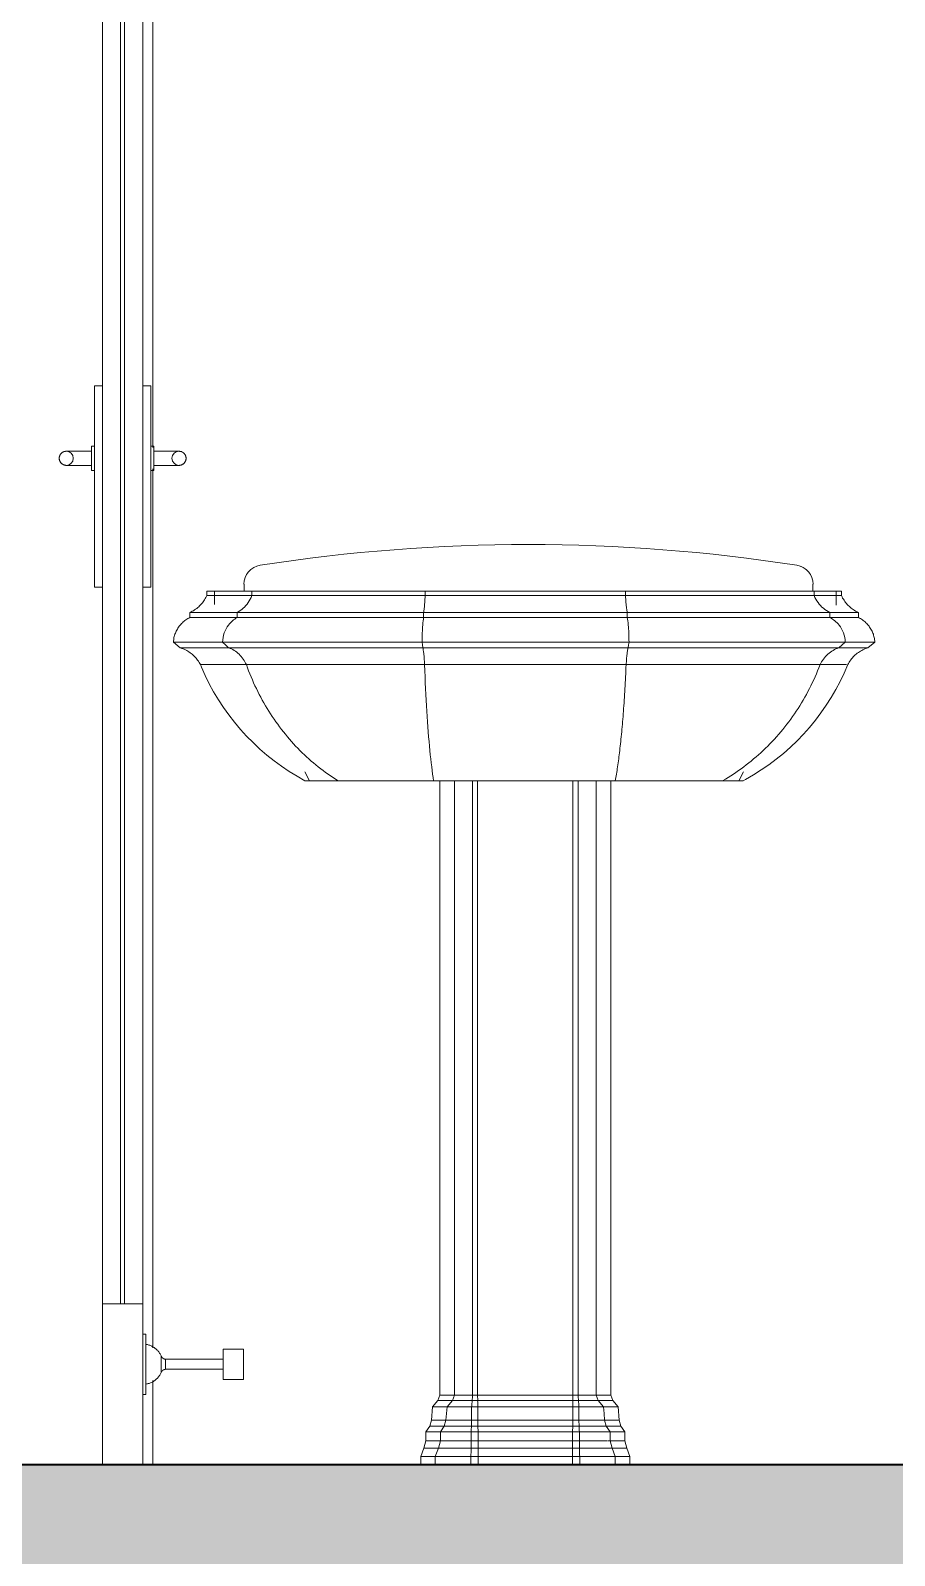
# Model space of a CAD drawing. Header units: millimetres. Extents: x 1373 to 40779, y 1939 to 6439.
# Drawn here: x 24585.2 to 24671, y 4466.8 to 4618.3 of the extents above; entities that cross this region are included whole.
import ezdxf

# ---------------------------------------------------------------- set-up
doc = ezdxf.new("R2010")
doc.units = ezdxf.units.MM
for name, color, linetype, lineweight in [('A-DETL', 6, 'Continuous', 30), ('A-DETL-GENF', 92, 'Continuous', 18), ('A-DOOR', 31, 'Continuous', 18), ('A-DOOR-FRAM', 31, 'Continuous', 18), ('A-FLOR-FNSH', 192, 'Continuous', 35), ('P-SANR-FIXT', 6, 'Continuous', 18)]:
    doc.layers.add(name, color=color, linetype=linetype, lineweight=lineweight)

# ---------------------------------------------------------------- blocks, each defined once
blk = doc.blocks.new('_MB_KAPI_CAMLI_B - _m_kapı_80_camlı-2074372-Schnitt 1')
at = {"layer": 'A-DOOR'}
for p, q in [((-187.65, 416), (-187.65, 596)), ((-185.85, 596), (-185.85, 416)), ((-185.45, 416), (-185.45, 596)), ((-183.65, 416), (-183.65, 596)), ((-187.65, 507.19), (-188.45, 507.19)), ((-188.45, 507.19), (-188.45, 507.1)), ((-188.45, 507.19), (-188.45, 506.52)), ((-188.45, 487.86), (-188.45, 506.52)), ((-182.85, 507.19), (-183.65, 507.19)), ((-182.85, 506.52), (-182.85, 507.19)), ((-182.85, 507.1), (-182.85, 507.19)), ((-182.85, 506.52), (-182.85, 487.86)), ((-188.75, 500.7), (-190.25, 500.7)), ((-188.45, 501.22), (-188.75, 501.22)), ((-188.75, 501.22), (-188.75, 500)), ((-188.75, 500), (-188.75, 498.78)), ((-182.55, 501.22), (-182.85, 501.22)), ((-182.55, 500), (-182.55, 501.22)), ((-181.05, 500.7), (-182.55, 500.7)), ((-182.55, 498.78), (-182.55, 500)), ((-190.25, 499.3), (-188.75, 499.3)), ((-188.75, 498.78), (-188.45, 498.78)), ((-182.85, 498.78), (-182.55, 498.78)), ((-182.55, 499.3), (-181.05, 499.3)), ((-188.45, 487.86), (-188.45, 487.19)), ((-182.85, 487.19), (-182.85, 487.86)), ((-188.45, 487.28), (-188.45, 487.19)), ((-188.45, 487.19), (-187.65, 487.19)), ((-183.65, 487.19), (-182.85, 487.19)), ((-182.85, 487.19), (-182.85, 487.28)), ((-187.65, 416), (-187.65, 400)), ((-183.65, 416), (-187.65, 416)), ((-185.85, 416), (-185.45, 416)), ((-183.65, 400), (-183.65, 416)), ((-183.35, 413), (-183.65, 413)), ((-183.35, 413), (-183.35, 407)), ((-181.82, 409.19), (-181.82, 410.81)), ((-173.65, 411.5), (-175.65, 411.5)), ((-175.65, 411.5), (-175.65, 408.5)), ((-173.65, 411.5), (-173.65, 408.5)), ((-175.65, 410.5), (-181.4, 410.5)), ((-181.4, 410.5), (-181.4, 409.5)), ((-181.4, 409.5), (-175.65, 409.5)), ((-175.65, 408.5), (-173.65, 408.5)), ((-183.65, 407), (-183.35, 407)), ((-187.65, 400), (-183.65, 400))]:
    blk.add_line(p, q, dxfattribs=at)
at = {"layer": 'A-DOOR', "flags": 128}
for points in [[(-191.95, 500.03), (-191.95, 500.06), (-191.94, 500.08), (-191.94, 500.11), (-191.93, 500.14), (-191.93, 500.17), (-191.92, 500.19), (-191.91, 500.22), (-191.9, 500.25), (-191.89, 500.27), (-191.88, 500.3), (-191.87, 500.32), (-191.86, 500.35), (-191.84, 500.37), (-191.83, 500.4), (-191.81, 500.42), (-191.79, 500.44), (-191.77, 500.46), (-191.76, 500.48), (-191.74, 500.5), (-191.72, 500.52), (-191.69, 500.54), (-191.67, 500.56), (-191.65, 500.57), (-191.63, 500.59)], [(-191.64, 499.42), (-191.67, 499.44), (-191.69, 499.46), (-191.71, 499.47), (-191.73, 499.49), (-191.75, 499.51), (-191.77, 499.53), (-191.79, 499.55), (-191.81, 499.58), (-191.82, 499.6), (-191.84, 499.62), (-191.85, 499.65), (-191.87, 499.67), (-191.88, 499.7), (-191.89, 499.72), (-191.9, 499.75), (-191.91, 499.77), (-191.92, 499.8), (-191.93, 499.83), (-191.93, 499.85), (-191.94, 499.88), (-191.94, 499.91), (-191.95, 499.94), (-191.95, 499.96)], [(-191.58, 500.62), (-191.55, 500.63), (-191.53, 500.64), (-191.5, 500.65), (-191.48, 500.66), (-191.45, 500.67), (-191.42, 500.68), (-191.4, 500.68), (-191.37, 500.69), (-191.34, 500.69), (-191.31, 500.7), (-191.28, 500.7), (-191.26, 500.7), (-191.25, 500.7)], [(-191.25, 500.7), (-191.25, 500.7), (-191.25, 500.7), (-191.24, 500.7), (-191.24, 500.7), (-191.23, 500.7), (-191.22, 500.7), (-191.21, 500.7), (-191.2, 500.7), (-191.18, 500.7), (-191.17, 500.7), (-191.15, 500.7), (-191.14, 500.7), (-191.12, 500.7), (-191.1, 500.7), (-191.07, 500.7), (-191.05, 500.7), (-191.03, 500.7), (-191, 500.7), (-190.97, 500.7), (-190.95, 500.7), (-190.92, 500.7), (-190.89, 500.7), (-190.85, 500.7), (-190.82, 500.7), (-190.79, 500.7), (-190.75, 500.7), (-190.72, 500.7), (-190.68, 500.7), (-190.65, 500.7), (-190.61, 500.7), (-190.57, 500.7), (-190.54, 500.7), (-190.5, 500.7), (-190.46, 500.7), (-190.42, 500.7), (-190.38, 500.7), (-190.34, 500.7), (-190.3, 500.7), (-190.26, 500.7), (-190.25, 500.7)], [(-181.05, 500.7), (-181.01, 500.7), (-180.97, 500.7), (-180.93, 500.7), (-180.89, 500.7), (-180.85, 500.7), (-180.81, 500.7), (-180.77, 500.7), (-180.73, 500.7), (-180.7, 500.7), (-180.66, 500.7), (-180.62, 500.7), (-180.59, 500.7), (-180.55, 500.7), (-180.52, 500.7), (-180.48, 500.7), (-180.45, 500.7), (-180.42, 500.7), (-180.39, 500.7), (-180.36, 500.7), (-180.33, 500.7), (-180.3, 500.7), (-180.28, 500.7), (-180.25, 500.7), (-180.23, 500.7), (-180.21, 500.7), (-180.19, 500.7), (-180.17, 500.7), (-180.15, 500.7), (-180.13, 500.7), (-180.12, 500.7), (-180.1, 500.7), (-180.09, 500.7), (-180.08, 500.7), (-180.07, 500.7), (-180.06, 500.7), (-180.06, 500.7), (-180.05, 500.7), (-180.05, 500.7), (-180.05, 500.7)], [(-180.05, 500.7), (-180.02, 500.7), (-179.99, 500.7), (-179.96, 500.69), (-179.94, 500.69), (-179.91, 500.69), (-179.88, 500.68), (-179.86, 500.67), (-179.83, 500.66), (-179.8, 500.66), (-179.78, 500.64), (-179.75, 500.63), (-179.73, 500.62), (-179.7, 500.61)], [(-179.35, 499.97), (-179.35, 499.94), (-179.35, 499.92), (-179.36, 499.89), (-179.36, 499.86), (-179.37, 499.83), (-179.38, 499.81), (-179.38, 499.78), (-179.39, 499.75), (-179.4, 499.73), (-179.42, 499.7), (-179.43, 499.68), (-179.44, 499.65), (-179.46, 499.63), (-179.47, 499.6), (-179.49, 499.58), (-179.5, 499.56), (-179.52, 499.54), (-179.54, 499.52), (-179.56, 499.5), (-179.58, 499.48), (-179.6, 499.46), (-179.62, 499.44), (-179.65, 499.43), (-179.67, 499.41)], [(-179.65, 500.58), (-179.63, 500.56), (-179.61, 500.54), (-179.59, 500.53), (-179.57, 500.51), (-179.55, 500.49), (-179.53, 500.47), (-179.51, 500.45), (-179.49, 500.42), (-179.48, 500.4), (-179.46, 500.38), (-179.44, 500.35), (-179.43, 500.33), (-179.42, 500.3), (-179.41, 500.28), (-179.4, 500.25), (-179.39, 500.23), (-179.38, 500.2), (-179.37, 500.17), (-179.36, 500.15), (-179.36, 500.12), (-179.35, 500.09), (-179.35, 500.06), (-179.35, 500.04)], [(-191.25, 499.3), (-191.28, 499.3), (-191.3, 499.3), (-191.33, 499.31), (-191.36, 499.31), (-191.39, 499.31), (-191.41, 499.32), (-191.44, 499.33), (-191.47, 499.34), (-191.5, 499.34), (-191.52, 499.36), (-191.55, 499.37), (-191.57, 499.38), (-191.6, 499.39)], [(-190.25, 499.3), (-190.29, 499.3), (-190.33, 499.3), (-190.37, 499.3), (-190.41, 499.3), (-190.45, 499.3), (-190.49, 499.3), (-190.52, 499.3), (-190.56, 499.3), (-190.6, 499.3), (-190.64, 499.3), (-190.67, 499.3), (-190.71, 499.3), (-190.75, 499.3), (-190.78, 499.3), (-190.81, 499.3), (-190.85, 499.3), (-190.88, 499.3), (-190.91, 499.3), (-190.94, 499.3), (-190.97, 499.3), (-190.99, 499.3), (-191.02, 499.3), (-191.04, 499.3), (-191.07, 499.3), (-191.09, 499.3), (-191.11, 499.3), (-191.13, 499.3), (-191.15, 499.3), (-191.17, 499.3), (-191.18, 499.3), (-191.19, 499.3), (-191.21, 499.3), (-191.22, 499.3), (-191.23, 499.3), (-191.23, 499.3), (-191.24, 499.3), (-191.24, 499.3), (-191.25, 499.3), (-191.25, 499.3)], [(-180.05, 499.3), (-180.05, 499.3), (-180.05, 499.3), (-180.06, 499.3), (-180.06, 499.3), (-180.07, 499.3), (-180.08, 499.3), (-180.09, 499.3), (-180.1, 499.3), (-180.11, 499.3), (-180.13, 499.3), (-180.14, 499.3), (-180.16, 499.3), (-180.18, 499.3), (-180.2, 499.3), (-180.22, 499.3), (-180.25, 499.3), (-180.27, 499.3), (-180.3, 499.3), (-180.32, 499.3), (-180.35, 499.3), (-180.38, 499.3), (-180.41, 499.3), (-180.44, 499.3), (-180.48, 499.3), (-180.51, 499.3), (-180.54, 499.3), (-180.58, 499.3), (-180.61, 499.3), (-180.65, 499.3), (-180.69, 499.3), (-180.72, 499.3), (-180.76, 499.3), (-180.8, 499.3), (-180.84, 499.3), (-180.88, 499.3), (-180.92, 499.3), (-180.96, 499.3), (-181, 499.3), (-181.04, 499.3), (-181.05, 499.3)], [(-179.72, 499.38), (-179.74, 499.37), (-179.77, 499.36), (-179.79, 499.35), (-179.82, 499.34), (-179.85, 499.33), (-179.87, 499.32), (-179.9, 499.32), (-179.93, 499.31), (-179.96, 499.31), (-179.99, 499.3), (-180.01, 499.3), (-180.04, 499.3), (-180.05, 499.3)], [(-183.35, 411.98), (-183.27, 411.96), (-183.19, 411.95), (-183.11, 411.93), (-183.04, 411.9), (-182.96, 411.88), (-182.89, 411.85), (-182.81, 411.82), (-182.74, 411.78), (-182.67, 411.74), (-182.6, 411.7), (-182.53, 411.66), (-182.47, 411.62), (-182.41, 411.57), (-182.34, 411.52), (-182.28, 411.46), (-182.23, 411.41), (-182.17, 411.35), (-182.12, 411.29), (-182.07, 411.23), (-182.02, 411.16), (-181.98, 411.1), (-181.93, 411.03), (-181.89, 410.96), (-181.86, 410.89), (-181.82, 410.82), (-181.82, 410.81)], [(-181.82, 410.81), (-181.81, 410.79), (-181.8, 410.77), (-181.79, 410.75), (-181.78, 410.73), (-181.77, 410.72), (-181.75, 410.7), (-181.74, 410.68), (-181.73, 410.67), (-181.71, 410.65), (-181.7, 410.64), (-181.68, 410.62), (-181.67, 410.61), (-181.65, 410.6), (-181.63, 410.59), (-181.62, 410.57), (-181.6, 410.56), (-181.58, 410.55), (-181.56, 410.54), (-181.54, 410.54), (-181.52, 410.53), (-181.5, 410.52), (-181.48, 410.52), (-181.46, 410.51), (-181.44, 410.51), (-181.42, 410.5), (-181.4, 410.5), (-181.4, 410.5)], [(-181.82, 409.19), (-181.85, 409.12), (-181.89, 409.05), (-181.93, 408.98), (-181.97, 408.91), (-182.01, 408.85), (-182.06, 408.78), (-182.11, 408.72), (-182.16, 408.66), (-182.22, 408.6), (-182.28, 408.54), (-182.34, 408.49), (-182.4, 408.44), (-182.46, 408.39), (-182.53, 408.34), (-182.59, 408.3), (-182.66, 408.26), (-182.73, 408.22), (-182.8, 408.19), (-182.88, 408.15), (-182.95, 408.13), (-183.03, 408.1), (-183.1, 408.08), (-183.18, 408.06), (-183.26, 408.04), (-183.34, 408.02), (-183.35, 408.02)], [(-181.4, 409.5), (-181.42, 409.5), (-181.44, 409.49), (-181.46, 409.49), (-181.48, 409.48), (-181.5, 409.48), (-181.52, 409.47), (-181.54, 409.46), (-181.56, 409.46), (-181.58, 409.45), (-181.6, 409.44), (-181.61, 409.43), (-181.63, 409.42), (-181.65, 409.4), (-181.67, 409.39), (-181.68, 409.38), (-181.7, 409.36), (-181.71, 409.35), (-181.73, 409.33), (-181.74, 409.32), (-181.75, 409.3), (-181.77, 409.29), (-181.78, 409.27), (-181.79, 409.25), (-181.8, 409.23), (-181.81, 409.21), (-181.82, 409.2), (-181.82, 409.19)]]:
    blk.add_lwpolyline(points, dxfattribs=at)
at = {"layer": 'A-DOOR'}
for centre, start, end in [((-191.25, 500), 0, 180), ((-191.25, 500), 180, 0), ((-180.05, 500), 0, 180), ((-180.05, 500), 180, 0)]:
    blk.add_arc(centre, 0.7, start, end, dxfattribs=at)
at = {"layer": 'A-DOOR-FRAM'}
for p, q in [((-182.65, 608.5), (-182.65, 501.06)), ((-182.65, 498.94), (-182.65, 411.64)), ((-182.65, 408.38), (-182.65, 400))]:
    blk.add_line(p, q, dxfattribs=at)

msp = doc.modelspace()

# ---------------------------------------------------------------- hatches: boundary and pattern name
at = {"layer": 'A-DETL-GENF'}
h = msp.add_hatch(dxfattribs=at)
h.set_pattern_fill('ANSI33', color=153, style=0)
h.set_pattern_definition([(45, (-4726.611, 6394.9317), (-4.490128, 4.490128), []), (45, (-4722.121, 6394.9317), (-4.490128, 4.490128), [3.175, -1.5875])])
h.paths.add_polyline_path([(24984.31, 3275.76), (24984.31, 5063.76), (25234.31, 5063.76), (25234.31, 5025.76), (25259.31, 5025.76), (25259.31, 5063.76), (25834.6, 5063.76), (25834.6, 5025.76), (25859.6, 5025.76), (25859.6, 5063.76), (26040.63, 5063.76), (26040.63, 5075.76), (25234.31, 5075.76), (24984.31, 5075.76), (24984.31, 5240.76), (24744.31, 5240.76), (24744.31, 5075.76), (23644.59, 5075.76), (23644.59, 5063.76), (23774.59, 5063.76), (23774.59, 5025.76), (23799.59, 5025.76), (23799.59, 5063.76), (24289.31, 5063.76), (24289.31, 5025.76), (24314.31, 5025.76), (24314.31, 5063.76), (24744.31, 5063.76), (24744.31, 4775.76), (23674.32, 4775.76), (23674.32, 4763.76), (23774.59, 4763.76), (23774.59, 4725.76), (23799.59, 4725.76), (23799.59, 4763.76), (24289.31, 4763.76), (24289.31, 4725.76), (24314.31, 4725.76), (24314.31, 4763.76), (24744.31, 4763.76), (24744.31, 4475.76), (23674.32, 4475.76), (23674.32, 4463.76), (23774.59, 4463.76), (23774.59, 4425.76), (23799.59, 4425.76), (23799.59, 4463.76), (24289.31, 4463.76), (24289.31, 4425.76), (24314.31, 4425.76), (24314.31, 4463.76), (24744.31, 4463.76), (24744.31, 4175.76), (23674.32, 4175.76), (23674.32, 4163.76), (23774.59, 4163.76), (23774.59, 4125.76), (23799.59, 4125.76), (23799.59, 4163.76), (24289.31, 4163.76), (24289.31, 4125.76), (24314.31, 4125.76), (24314.31, 4163.76), (24744.31, 4163.76), (24744.31, 3875.76), (23674.32, 3875.76), (23674.32, 3863.76), (23774.59, 3863.76), (23774.59, 3825.76), (23799.59, 3825.76), (23799.59, 3863.76), (24289.31, 3863.76), (24289.31, 3825.76), (24314.31, 3825.76), (24314.31, 3863.76), (24744.31, 3863.76), (24744.31, 3575.76), (23774.59, 3575.76), (23774.59, 3545.76), (23474.27, 3545.76), (23474.28, 3275.76), (23474.28, 3245.76), (23774.59, 3245.76), (23774.59, 3215.76), (24744.31, 3215.76), (24744.31, 3085.76), (24984.31, 3085.76), (24984.31, 3215.76), (25859.6, 3215.76), (25909.6, 3215.76), (25909.6, 3275.76), (25859.6, 3275.76), (25859.6, 3575.76), (25835.46, 3575.76), (25234.31, 3575.76), (25234.31, 3525.76), (25259.31, 3525.76), (25259.31, 3563.76), (25835.46, 3563.76), (25835.46, 3275.76)])
h.paths.add_polyline_path([(24959.31, 3125.76), (24769.31, 3125.76), (24769.31, 3275.76), (24769.31, 5225.76), (24959.31, 5225.76), (24959.31, 4775.76), (24959.31, 3275.76)], flags=16)
h.paths.add_polyline_path([(24744.31, 3275.76), (23499.27, 3275.76), (23499.27, 3531.13), (23774.59, 3531.13), (23799.59, 3530.13), (23799.59, 3563.76), (24289.31, 3563.76), (24289.31, 3525.76), (24314.31, 3525.76), (24314.31, 3563.76), (24744.31, 3563.76)], flags=16)

# ---------------------------------------------------------------- linework, layer by layer
at = {"layer": 'A-DETL'}
msp.add_lwpolyline([(24744.31, 4475.76), (23674.32, 4475.76)], dxfattribs=at)
at = {"layer": 'A-FLOR-FNSH', "color": 250}
msp.add_line((24744.31, 4475.76), (23674.32, 4475.76), dxfattribs=at)
at = {"layer": 'P-SANR-FIXT', "color": 8}
for p, q in [((24606.37, 4563.25), (24606.37, 4562.55)), ((24662.88, 4562.55), (24662.88, 4563.25)), ((24602.38, 4561.6), (24602.45, 4561.71)), ((24602.45, 4561.71), (24602.52, 4561.83)), ((24602.52, 4561.83), (24602.58, 4561.94)), ((24602.58, 4561.94), (24602.64, 4562.06)), ((24602.64, 4562.06), (24602.67, 4562.12)), ((24602.67, 4562.55), (24602.67, 4562.12)), ((24607.15, 4562.55), (24602.67, 4562.55)), ((24602.67, 4562.12), (24607.15, 4562.12)), ((24603.43, 4562.55), (24603.43, 4561.24)), ((24624.36, 4562.55), (24607.15, 4562.55)), ((24607.15, 4562.12), (24607.15, 4562.55)), ((24607.15, 4562.12), (24624.36, 4562.12)), ((24644.26, 4562.55), (24624.36, 4562.55)), ((24624.36, 4562.12), (24624.36, 4562.55)), ((24624.36, 4562.12), (24644.26, 4562.12)), ((24663, 4562.55), (24644.26, 4562.55)), ((24644.26, 4562.55), (24644.26, 4562.12)), ((24644.26, 4562.12), (24663, 4562.12)), ((24665.72, 4562.55), (24663, 4562.55)), ((24663, 4562.12), (24663, 4562.55)), ((24663, 4562.12), (24665.68, 4562.12)), ((24665.18, 4561.18), (24665.18, 4562.55)), ((24665.69, 4562.12), (24665.72, 4562.12)), ((24665.72, 4562.12), (24665.72, 4562.55)), ((24665.72, 4562.12), (24665.77, 4562)), ((24665.77, 4562), (24665.83, 4561.88)), ((24665.83, 4561.88), (24665.9, 4561.77)), ((24665.9, 4561.77), (24665.97, 4561.66)), ((24600.99, 4560.44), (24601.11, 4560.5)), ((24600.99, 4560.44), (24600.99, 4559.93)), ((24600.99, 4560.44), (24602.12, 4560.44)), ((24601.11, 4560.5), (24601.23, 4560.56)), ((24601.23, 4560.56), (24601.34, 4560.62)), ((24601.34, 4560.62), (24601.45, 4560.69)), ((24601.45, 4560.69), (24601.56, 4560.77)), ((24601.56, 4560.77), (24601.67, 4560.84)), ((24601.67, 4560.84), (24601.77, 4560.93)), ((24601.77, 4560.93), (24601.87, 4561.01)), ((24601.87, 4561.01), (24601.96, 4561.1)), ((24601.96, 4561.1), (24602.05, 4561.2)), ((24602.05, 4561.2), (24602.14, 4561.29)), ((24602.14, 4561.29), (24602.23, 4561.39)), ((24602.15, 4560.44), (24605.68, 4560.44)), ((24602.23, 4561.39), (24602.31, 4561.5)), ((24602.31, 4561.5), (24602.38, 4561.6)), ((24605.68, 4559.93), (24605.68, 4560.44)), ((24605.68, 4560.44), (24624.21, 4560.44)), ((24624.21, 4559.93), (24624.21, 4560.44)), ((24624.21, 4560.44), (24644.44, 4560.44)), ((24644.44, 4560.44), (24644.44, 4559.93)), ((24644.44, 4560.44), (24664.57, 4560.44)), ((24664.57, 4559.93), (24664.57, 4560.44)), ((24664.57, 4560.44), (24667.39, 4560.44)), ((24665.97, 4561.66), (24666.04, 4561.55)), ((24666.04, 4561.55), (24666.12, 4561.44)), ((24666.12, 4561.44), (24666.2, 4561.34)), ((24666.2, 4561.34), (24666.29, 4561.24)), ((24666.29, 4561.24), (24666.38, 4561.15)), ((24666.38, 4561.15), (24666.47, 4561.06)), ((24666.47, 4561.06), (24666.57, 4560.97)), ((24666.57, 4560.97), (24666.67, 4560.88)), ((24666.67, 4560.88), (24666.77, 4560.8)), ((24666.77, 4560.8), (24666.88, 4560.73)), ((24666.88, 4560.73), (24666.99, 4560.66)), ((24666.99, 4560.66), (24667.1, 4560.59)), ((24667.1, 4560.59), (24667.22, 4560.53)), ((24667.22, 4560.53), (24667.33, 4560.47)), ((24667.33, 4560.47), (24667.39, 4560.44)), ((24667.39, 4559.93), (24667.39, 4560.44)), ((24599.64, 4558.6), (24599.69, 4558.7)), ((24599.69, 4558.7), (24599.75, 4558.8)), ((24599.75, 4558.8), (24599.8, 4558.9)), ((24599.8, 4558.9), (24599.87, 4558.99)), ((24599.87, 4558.99), (24599.94, 4559.09)), ((24599.94, 4559.09), (24600.01, 4559.18)), ((24600.01, 4559.18), (24600.08, 4559.26)), ((24600.08, 4559.26), (24600.16, 4559.34)), ((24600.16, 4559.34), (24600.24, 4559.42)), ((24600.24, 4559.42), (24600.32, 4559.5)), ((24600.32, 4559.5), (24600.41, 4559.57)), ((24600.41, 4559.57), (24600.5, 4559.64)), ((24600.5, 4559.64), (24600.59, 4559.71)), ((24600.59, 4559.71), (24600.69, 4559.77)), ((24600.69, 4559.77), (24600.79, 4559.83)), ((24600.79, 4559.83), (24600.89, 4559.88)), ((24600.89, 4559.88), (24600.99, 4559.93)), ((24600.99, 4559.93), (24600.99, 4559.93)), ((24600.99, 4559.93), (24605.68, 4559.93)), ((24605.68, 4559.93), (24624.21, 4559.93)), ((24624.21, 4559.93), (24644.44, 4559.93)), ((24644.44, 4559.93), (24664.57, 4559.93)), ((24664.57, 4559.93), (24667.37, 4559.93)), ((24667.39, 4559.93), (24667.5, 4559.88)), ((24667.5, 4559.88), (24667.6, 4559.83)), ((24667.6, 4559.83), (24667.69, 4559.77)), ((24667.69, 4559.77), (24667.79, 4559.71)), ((24667.79, 4559.71), (24667.88, 4559.64)), ((24667.88, 4559.64), (24667.97, 4559.57)), ((24667.97, 4559.57), (24668.06, 4559.5)), ((24668.06, 4559.5), (24668.14, 4559.42)), ((24668.14, 4559.42), (24668.22, 4559.34)), ((24668.22, 4559.34), (24668.3, 4559.26)), ((24668.3, 4559.26), (24668.38, 4559.18)), ((24668.38, 4559.18), (24668.45, 4559.09)), ((24668.45, 4559.09), (24668.51, 4558.99)), ((24668.51, 4558.99), (24668.58, 4558.9)), ((24668.58, 4558.9), (24668.64, 4558.8)), ((24668.64, 4558.8), (24668.69, 4558.7)), ((24668.69, 4558.7), (24668.75, 4558.6)), ((24599.35, 4557.51), (24599.36, 4557.62)), ((24599.35, 4557.51), (24600.04, 4556.93)), ((24599.36, 4557.62), (24599.38, 4557.74)), ((24599.36, 4557.51), (24604.24, 4557.51)), ((24599.38, 4557.74), (24599.39, 4557.85)), ((24599.39, 4557.85), (24599.41, 4557.96)), ((24599.41, 4557.96), (24599.44, 4558.07)), ((24599.44, 4558.07), (24599.47, 4558.18)), ((24599.47, 4558.18), (24599.51, 4558.29)), ((24599.51, 4558.29), (24599.55, 4558.39)), ((24599.55, 4558.39), (24599.59, 4558.5)), ((24599.59, 4558.5), (24599.64, 4558.6)), ((24604.54, 4557.22), (24604.24, 4557.51)), ((24604.24, 4557.51), (24624.06, 4557.51)), ((24604.84, 4556.93), (24604.54, 4557.22)), ((24624.09, 4557.22), (24624.06, 4557.51)), ((24624.06, 4557.51), (24644.61, 4557.51)), ((24624.12, 4556.93), (24624.09, 4557.22)), ((24644.57, 4557.22), (24644.54, 4556.93)), ((24644.61, 4557.51), (24644.57, 4557.22)), ((24644.61, 4557.51), (24666.09, 4557.51)), ((24665.45, 4556.93), (24665.77, 4557.22)), ((24665.77, 4557.22), (24666.09, 4557.51)), ((24666.09, 4557.51), (24669.03, 4557.51)), ((24668.34, 4556.93), (24669.03, 4557.51)), ((24668.75, 4558.6), (24668.79, 4558.5)), ((24668.79, 4558.5), (24668.84, 4558.39)), ((24668.84, 4558.39), (24668.88, 4558.29)), ((24668.88, 4558.29), (24668.91, 4558.18)), ((24668.91, 4558.18), (24668.94, 4558.07)), ((24668.94, 4558.07), (24668.97, 4557.96)), ((24668.97, 4557.96), (24668.99, 4557.85)), ((24668.99, 4557.85), (24669.01, 4557.74)), ((24669.01, 4557.74), (24669.02, 4557.62)), ((24669.02, 4557.62), (24669.03, 4557.51)), ((24669.03, 4557.51), (24669.03, 4557.51)), ((24600.06, 4556.93), (24600.04, 4556.93)), ((24600.05, 4556.93), (24604.84, 4556.93)), ((24600.19, 4556.88), (24600.06, 4556.93)), ((24600.31, 4556.84), (24600.19, 4556.88)), ((24600.43, 4556.79), (24600.31, 4556.84)), ((24600.55, 4556.73), (24600.43, 4556.79)), ((24600.67, 4556.67), (24600.55, 4556.73)), ((24600.79, 4556.6), (24600.67, 4556.67)), ((24600.9, 4556.53), (24600.79, 4556.6)), ((24601.01, 4556.45), (24600.9, 4556.53)), ((24601.12, 4556.38), (24601.01, 4556.45)), ((24601.22, 4556.29), (24601.12, 4556.38)), ((24601.32, 4556.2), (24601.22, 4556.29)), ((24601.42, 4556.11), (24601.32, 4556.2)), ((24601.51, 4556.02), (24601.42, 4556.11)), ((24601.6, 4555.92), (24601.51, 4556.02)), ((24601.68, 4555.81), (24601.6, 4555.92)), ((24601.76, 4555.71), (24601.68, 4555.81)), ((24601.84, 4555.6), (24601.76, 4555.71)), ((24604.84, 4556.93), (24624.12, 4556.93)), ((24624.12, 4556.93), (24644.54, 4556.93)), ((24644.54, 4556.93), (24665.45, 4556.93)), ((24665.45, 4556.93), (24668.34, 4556.93)), ((24666.56, 4555.62), (24666.49, 4555.51)), ((24666.63, 4555.73), (24666.56, 4555.62)), ((24666.72, 4555.83), (24666.63, 4555.73)), ((24666.8, 4555.94), (24666.72, 4555.83)), ((24666.89, 4556.03), (24666.8, 4555.94)), ((24666.98, 4556.13), (24666.89, 4556.03)), ((24667.08, 4556.22), (24666.98, 4556.13)), ((24667.18, 4556.31), (24667.08, 4556.22)), ((24667.28, 4556.39), (24667.18, 4556.31)), ((24667.39, 4556.47), (24667.28, 4556.39)), ((24667.5, 4556.54), (24667.39, 4556.47)), ((24667.62, 4556.61), (24667.5, 4556.54)), ((24667.73, 4556.68), (24667.62, 4556.61)), ((24667.85, 4556.74), (24667.73, 4556.68)), ((24667.97, 4556.8), (24667.85, 4556.74)), ((24668.09, 4556.85), (24667.97, 4556.8)), ((24668.22, 4556.89), (24668.09, 4556.85)), ((24668.34, 4556.93), (24668.22, 4556.89)), ((24601.91, 4555.49), (24601.84, 4555.6)), ((24601.98, 4555.37), (24601.91, 4555.49)), ((24602.04, 4555.26), (24601.98, 4555.37)), ((24602.14, 4555.02), (24602.04, 4555.26)), ((24602.04, 4555.26), (24606.6, 4555.26)), ((24602.51, 4554.18), (24602.14, 4555.02)), ((24602.92, 4553.36), (24602.51, 4554.18)), ((24606.6, 4555.26), (24624.3, 4555.26)), ((24624.3, 4555.26), (24644.32, 4555.26)), ((24644.32, 4555.26), (24649.23, 4555.26)), ((24649.25, 4555.26), (24663.59, 4555.26)), ((24663.59, 4555.26), (24666.23, 4555.26)), ((24665.98, 4554.42), (24665.58, 4553.59)), ((24666.34, 4555.26), (24665.98, 4554.42)), ((24666.35, 4555.28), (24666.34, 4555.26)), ((24666.42, 4555.39), (24666.35, 4555.28)), ((24666.49, 4555.51), (24666.42, 4555.39)), ((24603.35, 4552.56), (24602.92, 4553.36)), ((24665.15, 4552.78), (24664.69, 4551.99)), ((24665.58, 4553.59), (24665.15, 4552.78)), ((24603.83, 4551.77), (24603.35, 4552.56)), ((24604.33, 4551), (24603.83, 4551.77)), ((24664.2, 4551.22), (24663.68, 4550.47)), ((24664.69, 4551.99), (24664.2, 4551.22)), ((24604.86, 4550.26), (24604.33, 4551)), ((24605.42, 4549.53), (24604.86, 4550.26)), ((24663.13, 4549.74), (24662.54, 4549.03)), ((24663.68, 4550.47), (24663.13, 4549.74)), ((24606.01, 4548.83), (24605.42, 4549.53)), ((24606.62, 4548.16), (24606.01, 4548.83)), ((24607.27, 4547.51), (24606.62, 4548.16)), ((24661.93, 4548.35), (24661.3, 4547.69)), ((24662.54, 4549.03), (24661.93, 4548.35)), ((24607.94, 4546.88), (24607.27, 4547.51)), ((24608.63, 4546.28), (24607.94, 4546.88)), ((24660.64, 4547.05), (24659.95, 4546.45)), ((24661.3, 4547.69), (24660.64, 4547.05)), ((24609.35, 4545.71), (24608.63, 4546.28)), ((24610.09, 4545.17), (24609.35, 4545.71)), ((24610.85, 4544.66), (24610.09, 4545.17)), ((24658.51, 4545.32), (24657.75, 4544.8)), ((24659.24, 4545.87), (24658.51, 4545.32)), ((24659.95, 4546.45), (24659.24, 4545.87)), ((24611.63, 4544.18), (24610.85, 4544.66)), ((24612.42, 4543.73), (24611.63, 4544.18)), ((24612.87, 4543.71), (24612.4, 4544.61)), ((24612.42, 4543.73), (24615.71, 4543.73)), ((24612.87, 4543.71), (24616.1, 4543.71)), ((24615.71, 4543.73), (24625.19, 4543.73)), ((24616.1, 4543.71), (24625.23, 4543.71)), ((24625.19, 4543.73), (24643.25, 4543.73)), ((24625.23, 4543.71), (24643.2, 4543.71)), ((24625.82, 4543.71), (24625.82, 4482.68)), ((24627.26, 4543.71), (24627.26, 4482.68)), ((24629.05, 4543.71), (24629.05, 4482.68)), ((24629.57, 4543.71), (24629.57, 4482.68)), ((24639.04, 4543.71), (24639.04, 4482.68)), ((24639.56, 4543.71), (24639.56, 4482.68)), ((24641.36, 4543.71), (24641.36, 4482.68)), ((24642.79, 4482.68), (24642.79, 4543.71)), ((24643.2, 4543.71), (24653.5, 4543.71)), ((24643.25, 4543.73), (24653.91, 4543.73)), ((24653.5, 4543.71), (24655.51, 4543.71)), ((24653.91, 4543.73), (24655.96, 4543.73)), ((24655.98, 4544.61), (24655.51, 4543.71)), ((24656.19, 4543.86), (24655.96, 4543.73)), ((24656.98, 4544.31), (24656.19, 4543.86)), ((24657.75, 4544.8), (24656.98, 4544.31)), ((24625.1, 4481.52), (24624.98, 4480.21)), ((24625.63, 4482.15), (24625.1, 4481.52)), ((24626.53, 4481.52), (24625.1, 4481.52)), ((24625.82, 4482.68), (24625.63, 4482.15)), ((24627.07, 4482.15), (24625.63, 4482.15)), ((24625.84, 4482.68), (24627.26, 4482.68)), ((24626.53, 4481.52), (24626.48, 4480.86)), ((24626.53, 4481.52), (24627.07, 4482.15)), ((24628.98, 4481.52), (24626.53, 4481.52)), ((24627.07, 4482.15), (24627.26, 4482.68)), ((24629.03, 4482.15), (24627.07, 4482.15)), ((24627.26, 4482.68), (24629.05, 4482.68)), ((24628.98, 4481.52), (24629.59, 4481.52)), ((24628.98, 4481.52), (24628.98, 4480.86)), ((24629.57, 4482.68), (24629.05, 4482.68)), ((24629.07, 4482.15), (24629.58, 4482.15)), ((24629.57, 4482.68), (24634.31, 4482.68)), ((24629.57, 4482.68), (24629.58, 4482.15)), ((24634.31, 4482.15), (24629.58, 4482.15)), ((24634.31, 4481.52), (24629.59, 4481.52)), ((24629.59, 4481.52), (24629.59, 4480.86)), ((24634.31, 4482.68), (24639.04, 4482.68)), ((24639.04, 4482.15), (24634.31, 4482.15)), ((24639.02, 4481.52), (24634.31, 4481.52)), ((24639.02, 4481.52), (24639.63, 4481.52)), ((24639.02, 4481.52), (24639.02, 4480.86)), ((24639.56, 4482.68), (24639.04, 4482.68)), ((24639.04, 4482.68), (24639.04, 4482.15)), ((24639.04, 4482.15), (24639.58, 4482.15)), ((24639.56, 4482.68), (24641.36, 4482.68)), ((24641.55, 4482.15), (24639.58, 4482.15)), ((24642.08, 4481.52), (24639.63, 4481.52)), ((24639.63, 4481.52), (24639.64, 4480.86)), ((24641.36, 4482.68), (24642.78, 4482.68)), ((24641.55, 4482.15), (24641.36, 4482.68)), ((24642.99, 4482.15), (24641.55, 4482.15)), ((24642.08, 4481.52), (24641.55, 4482.15)), ((24643.52, 4481.52), (24642.08, 4481.52)), ((24642.08, 4481.52), (24642.14, 4480.86)), ((24642.99, 4482.15), (24642.79, 4482.68)), ((24643.52, 4481.52), (24642.99, 4482.15)), ((24643.63, 4480.21), (24643.52, 4481.52)), ((24624.98, 4480.21), (24624.82, 4479.62)), ((24626.42, 4480.21), (24624.98, 4480.21)), ((24626.42, 4480.21), (24626.26, 4479.62)), ((24626.48, 4480.86), (24626.42, 4480.21)), ((24628.97, 4480.21), (24626.42, 4480.21)), ((24628.97, 4480.21), (24628.96, 4479.62)), ((24628.98, 4480.86), (24628.97, 4480.21)), ((24628.97, 4480.21), (24629.59, 4480.21)), ((24629.59, 4480.86), (24629.59, 4480.21)), ((24634.31, 4480.21), (24629.59, 4480.21)), ((24629.59, 4480.21), (24629.6, 4479.62)), ((24639.02, 4480.21), (24634.31, 4480.21)), ((24639.02, 4480.86), (24639.02, 4480.21)), ((24639.02, 4480.21), (24639.64, 4480.21)), ((24639.02, 4480.21), (24639.02, 4479.62)), ((24639.64, 4480.86), (24639.64, 4480.21)), ((24642.19, 4480.21), (24639.64, 4480.21)), ((24639.64, 4480.21), (24639.66, 4479.62)), ((24642.14, 4480.86), (24642.19, 4480.21)), ((24643.63, 4480.21), (24642.19, 4480.21)), ((24642.19, 4480.21), (24642.35, 4479.62)), ((24643.79, 4479.62), (24643.63, 4480.21)), ((24624.82, 4479.62), (24624.43, 4479.06)), ((24624.43, 4479.06), (24624.43, 4478.15)), ((24625.87, 4479.06), (24624.43, 4479.06)), ((24626.26, 4479.62), (24624.82, 4479.62)), ((24625.87, 4479.06), (24626.26, 4479.62)), ((24628.93, 4479.06), (24625.87, 4479.06)), ((24625.87, 4479.06), (24625.87, 4478.15)), ((24628.96, 4479.62), (24626.26, 4479.62)), ((24628.93, 4479.06), (24629.61, 4479.06)), ((24628.93, 4479.06), (24628.93, 4478.15)), ((24628.96, 4479.62), (24629.6, 4479.62)), ((24634.31, 4479.62), (24629.6, 4479.62)), ((24629.6, 4479.62), (24629.61, 4479.06)), ((24634.31, 4479.06), (24629.61, 4479.06)), ((24629.61, 4479.06), (24629.61, 4478.15)), ((24639.02, 4479.62), (24634.31, 4479.62)), ((24639.01, 4479.06), (24634.31, 4479.06)), ((24639.02, 4479.62), (24639.01, 4479.06)), ((24639.01, 4479.06), (24639.68, 4479.06)), ((24639.01, 4479.06), (24639.01, 4478.15)), ((24639.02, 4479.62), (24639.66, 4479.62)), ((24642.35, 4479.62), (24639.66, 4479.62)), ((24642.75, 4479.06), (24639.68, 4479.06)), ((24639.68, 4479.06), (24639.68, 4478.15)), ((24643.79, 4479.62), (24642.35, 4479.62)), ((24642.75, 4479.06), (24642.35, 4479.62)), ((24644.18, 4479.06), (24642.75, 4479.06)), ((24642.75, 4479.06), (24642.75, 4478.15)), ((24644.19, 4479.06), (24643.79, 4479.62)), ((24644.19, 4478.15), (24644.19, 4479.06)), ((24624.23, 4477.41), (24623.93, 4476.58)), ((24624.43, 4478.15), (24624.23, 4477.41)), ((24625.67, 4477.41), (24624.23, 4477.41)), ((24625.87, 4478.15), (24624.43, 4478.15)), ((24625.37, 4476.58), (24625.67, 4477.41)), ((24625.87, 4478.15), (24625.67, 4477.41)), ((24628.92, 4477.41), (24625.67, 4477.41)), ((24628.93, 4478.15), (24625.87, 4478.15)), ((24628.93, 4478.15), (24628.92, 4477.41)), ((24628.92, 4477.41), (24629.61, 4477.41)), ((24628.93, 4478.15), (24629.61, 4478.15)), ((24634.31, 4478.15), (24629.61, 4478.15)), ((24629.61, 4478.15), (24629.61, 4477.41)), ((24634.31, 4477.41), (24629.61, 4477.41)), ((24629.61, 4477.41), (24629.62, 4476.58)), ((24639.01, 4478.15), (24634.31, 4478.15)), ((24639, 4477.41), (24634.31, 4477.41)), ((24639, 4477.41), (24638.99, 4476.58)), ((24639.01, 4478.15), (24639, 4477.41)), ((24639, 4477.41), (24639.69, 4477.41)), ((24639.01, 4478.15), (24639.68, 4478.15)), ((24642.47, 4478.15), (24639.68, 4478.15)), ((24639.68, 4478.15), (24639.69, 4477.41)), ((24642.94, 4477.41), (24639.69, 4477.41)), ((24642.75, 4478.15), (24642.53, 4478.15)), ((24644.18, 4478.15), (24642.75, 4478.15)), ((24642.75, 4478.15), (24642.94, 4477.41)), ((24644.38, 4477.41), (24642.94, 4477.41)), ((24643.25, 4476.58), (24642.94, 4477.41)), ((24644.38, 4477.41), (24644.19, 4478.15)), ((24644.69, 4476.58), (24644.38, 4477.41)), ((24623.93, 4476.58), (24623.93, 4475.76)), ((24625.37, 4476.58), (24623.93, 4476.58)), ((24628.91, 4476.58), (24625.37, 4476.58)), ((24625.37, 4476.58), (24625.37, 4475.76)), ((24628.91, 4476.58), (24629.62, 4476.58)), ((24628.91, 4476.58), (24628.91, 4475.76)), ((24634.31, 4476.58), (24629.62, 4476.58)), ((24629.62, 4476.58), (24629.62, 4475.76)), ((24638.99, 4476.58), (24634.31, 4476.58)), ((24638.99, 4476.58), (24639.71, 4476.58)), ((24638.99, 4476.58), (24638.99, 4475.76)), ((24643.25, 4476.58), (24639.71, 4476.58)), ((24639.71, 4476.58), (24639.71, 4475.76)), ((24644.69, 4476.58), (24643.25, 4476.58)), ((24643.25, 4476.58), (24643.25, 4475.76)), ((24644.69, 4475.76), (24644.69, 4476.58))]:
    msp.add_line(p, q, dxfattribs=at)
for centre, radius, start, end in [((24634.62, 4394.5), 172.7, 81.1244, 98.8756), ((24608.27, 4563.25), 1.91, 98.8756, 180), ((24660.98, 4563.25), 1.91, 0, 81.1244), ((24660.98, 4563.25), 1.91, 13.5207, 67.6037), ((24608.27, 4563.25), 1.91, 139.4378, 166.4793)]:
    msp.add_arc(centre, radius, start, end, dxfattribs=at)
for centre, major_axis, ratio, start_param, end_param in [((24686.45, 4471.57), (-56.1, 17.31), 0.739942, 0.157372, 0.171821), ((24794.78, 4461.6), (-139.35, 99.09), 0.907673, 0.532979, 0.536308), ((25050.26, 4430.95), (-410.18, 126.52), 0.739942, 0.238602, 0.240549), ((24218.35, 4430.95), (410.18, 126.52), 0.739942, 6.042636, 6.044584), ((24473.84, 4461.6), (139.35, 99.09), 0.907673, 5.746878, 5.750206), ((24582.17, 4471.57), (56.1, 17.31), 0.739942, 6.111364, 6.125814), ((24718.96, 4465.06), (-86.46, 31.96), 0.79124, 0.242957, 0.25057), ((24549.65, 4465.06), (86.46, 31.96), 0.79124, 6.032615, 6.040228), ((24913.62, 4447.15), (-239.24, 170.12), 0.907673, 0.554627, 0.557677), ((24355, 4447.15), (239.24, 170.12), 0.907673, 5.725508, 5.728558)]:
    msp.add_ellipse(centre, major_axis=major_axis, ratio=ratio, start_param=start_param, end_param=end_param, dxfattribs=at)
for points in [[(24605.68, 4560.44), (24605.89, 4560.55), (24606.3, 4560.83), (24606.81, 4561.41), (24607.05, 4561.87), (24607.15, 4562.12)], [(24624.21, 4560.44), (24624.23, 4560.55), (24624.27, 4560.83), (24624.32, 4561.41), (24624.35, 4561.87), (24624.36, 4562.12)], [(24644.26, 4562.12), (24644.27, 4561.87), (24644.3, 4561.41), (24644.36, 4560.83), (24644.41, 4560.55), (24644.44, 4560.44)], [(24664.57, 4560.44), (24664.34, 4560.55), (24663.9, 4560.83), (24663.36, 4561.41), (24663.1, 4561.87), (24663, 4562.12)], [(24644.54, 4556.93), (24644.51, 4556.87), (24644.47, 4556.7), (24644.41, 4556.32), (24644.36, 4555.83), (24644.34, 4555.46), (24644.32, 4555.26)], [(24615.71, 4543.73), (24614.36, 4544.56), (24611.81, 4546.58), (24608.68, 4550.52), (24607.18, 4553.63), (24606.6, 4555.26)], [(24625.19, 4543.73), (24625.07, 4544.56), (24624.82, 4546.58), (24624.51, 4550.52), (24624.36, 4553.63), (24624.3, 4555.26)], [(24644.32, 4555.26), (24644.29, 4554.44), (24644.21, 4552.85), (24644.06, 4550.61), (24643.89, 4548.55), (24643.69, 4546.69), (24643.48, 4545.07), (24643.32, 4544.15), (24643.25, 4543.73)], [(24653.91, 4543.73), (24655.35, 4544.56), (24658.06, 4546.58), (24661.38, 4550.52), (24662.97, 4553.63), (24663.59, 4555.26)]]:
    msp.add_open_spline(points, degree=3, dxfattribs=at)
for points, knots in [([(24604.24, 4557.51), (24604.25, 4557.82), (24604.37, 4558.42), (24604.84, 4559.32), (24605.35, 4559.76), (24605.68, 4559.93)], [-1, -1, -1, -1, -0.7, -0.4, 0, 0, 0, 0]), ([(24624.06, 4557.51), (24624.06, 4557.82), (24624.07, 4558.42), (24624.12, 4559.32), (24624.17, 4559.76), (24624.21, 4559.93)], [-1, -1, -1, -1, -0.7, -0.4, 0, 0, 0, 0]), ([(24644.44, 4559.93), (24644.47, 4559.76), (24644.54, 4559.32), (24644.59, 4558.42), (24644.61, 4557.82), (24644.61, 4557.51)], [0, 0, 0, 0, 0.4, 0.7, 1, 1, 1, 1]), ([(24666.09, 4557.51), (24666.08, 4557.82), (24665.95, 4558.42), (24665.46, 4559.32), (24664.91, 4559.76), (24664.57, 4559.93)], [-1, -1, -1, -1, -0.7, -0.4, 0, 0, 0, 0]), ([(24606.6, 4555.26), (24606.42, 4555.65), (24606.05, 4556.19), (24605.4, 4556.69), (24605.03, 4556.87), (24604.84, 4556.93)], [-1, -1, -1, -1, -0.5, -0.25, 0, 0, 0, 0]), ([(24624.3, 4555.26), (24624.28, 4555.65), (24624.24, 4556.19), (24624.18, 4556.7), (24624.14, 4556.87), (24624.12, 4556.93)], [-1, -1, -1, -1, -0.5, -0.25, 0, 0, 0, 0]), ([(24663.59, 4555.26), (24663.78, 4555.65), (24664.17, 4556.19), (24664.87, 4556.69), (24665.25, 4556.87), (24665.45, 4556.93)], [-1, -1, -1, -1, -0.5, -0.25, 0, 0, 0, 0])]:
    msp.add_open_spline(points, degree=3, knots=knots, dxfattribs=at)

# ---------------------------------------------------------------- block references
at = {"layer": 'A-DOOR'}
msp.add_blockref('_MB_KAPI_CAMLI_B - _m_kapı_80_camlı-2074372-Schnitt 1', (24779.96, 4075.76), dxfattribs=at)

doc.saveas('drawing.dxf')
